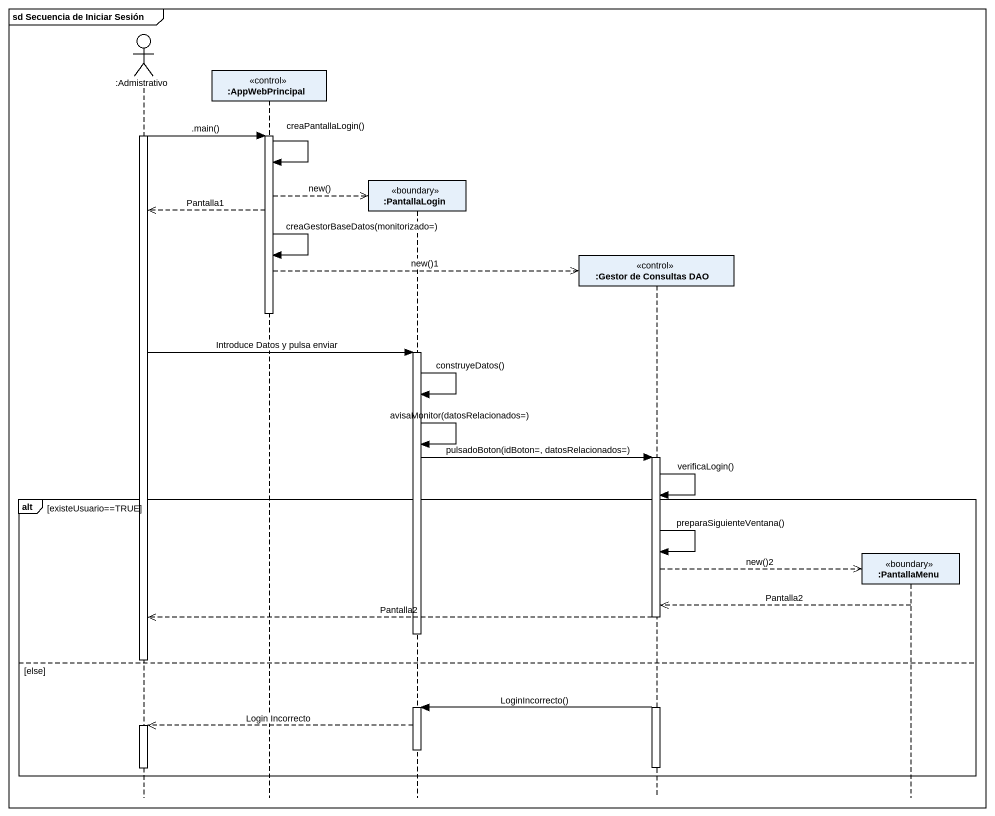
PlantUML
@startuml
mainframe sd Secuencia de Iniciar Sesión
hide footbox
actor ":Admistrativo" as Admistrativo
participant ":AppWebPrincipal" as AppWebPrincipal <<control>>
participant ":PantallaLogin" as PantallaLogin <<boundary>>
participant ":Gestor de Consultas DAO" as Gestor_de_Consultas_DAO <<control>>
participant ":PantallaMenu" as PantallaMenu <<boundary>>

activate Admistrativo
Admistrativo -> AppWebPrincipal : .main()
activate AppWebPrincipal
AppWebPrincipal -> AppWebPrincipal : creaPantallaLogin()
AppWebPrincipal -->> PantallaLogin ** : new()
AppWebPrincipal -->> Admistrativo : Pantalla1
AppWebPrincipal -> AppWebPrincipal : creaGestorBaseDatos(monitorizado=)
AppWebPrincipal -->> Gestor_de_Consultas_DAO ** : new()1
deactivate AppWebPrincipal
Admistrativo -> PantallaLogin : Introduce Datos y pulsa enviar
activate PantallaLogin
PantallaLogin -> PantallaLogin : construyeDatos()
PantallaLogin -> PantallaLogin : avisaMonitor(datosRelacionados=)
PantallaLogin -> Gestor_de_Consultas_DAO : pulsadoBoton(idBoton=, datosRelacionados=)
activate Gestor_de_Consultas_DAO
Gestor_de_Consultas_DAO -> Gestor_de_Consultas_DAO : verificaLogin()
alt existeUsuario==TRUE
  Gestor_de_Consultas_DAO -> Gestor_de_Consultas_DAO : preparaSiguienteVentana()
  Gestor_de_Consultas_DAO -->> PantallaMenu ** : new()2
  PantallaMenu -->> Gestor_de_Consultas_DAO : Pantalla2
  Gestor_de_Consultas_DAO -->> Admistrativo : Pantalla2
  deactivate PantallaLogin
  deactivate Admistrativo
else else
  Gestor_de_Consultas_DAO -> PantallaLogin : LoginIncorrecto()
  activate PantallaLogin
  PantallaLogin -->> Admistrativo : Login Incorrecto
  activate Admistrativo
  deactivate PantallaLogin
  deactivate Gestor_de_Consultas_DAO
  deactivate Admistrativo
end
@enduml
